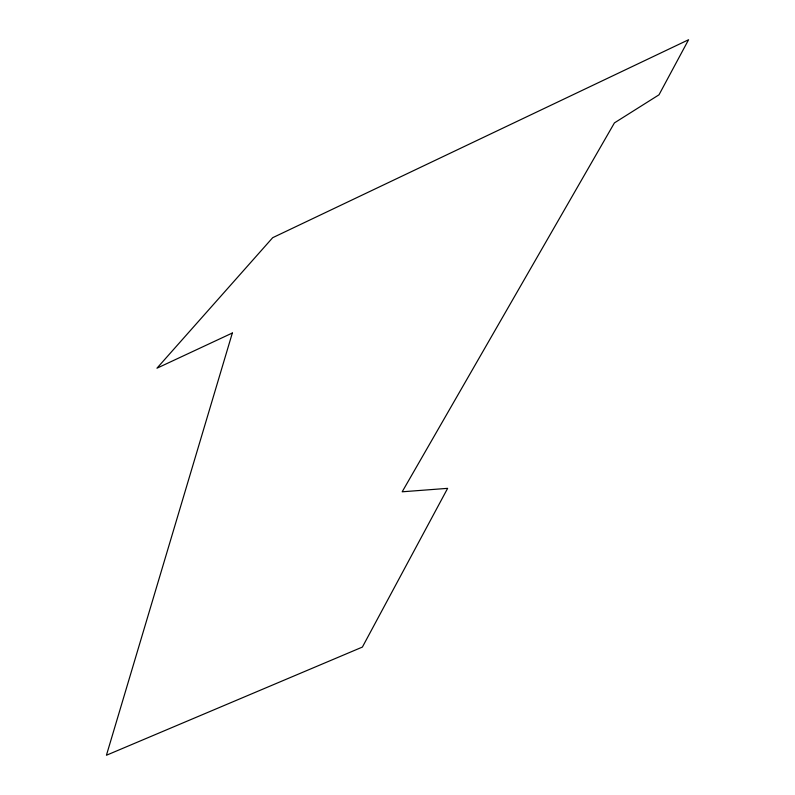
<?xml version="1.0" encoding="UTF-8"?>
<svg xmlns="http://www.w3.org/2000/svg" width="795" height="795" viewBox="0 0 795 795"><rect width="100%" height="100%" fill="white"/><g stroke="black" fill="none" stroke-linecap="round" stroke-linejoin="round"><path stroke-width="1.19" d="M232.349 333.006L106.431 755.25L362.391 647.07L447.635 488.349L402.181 491.797L614.426 122.897L658.995 94.814L688.569 39.75L272.685 237.695L156.943 368.214L232.349 333.006"/></g></svg>
